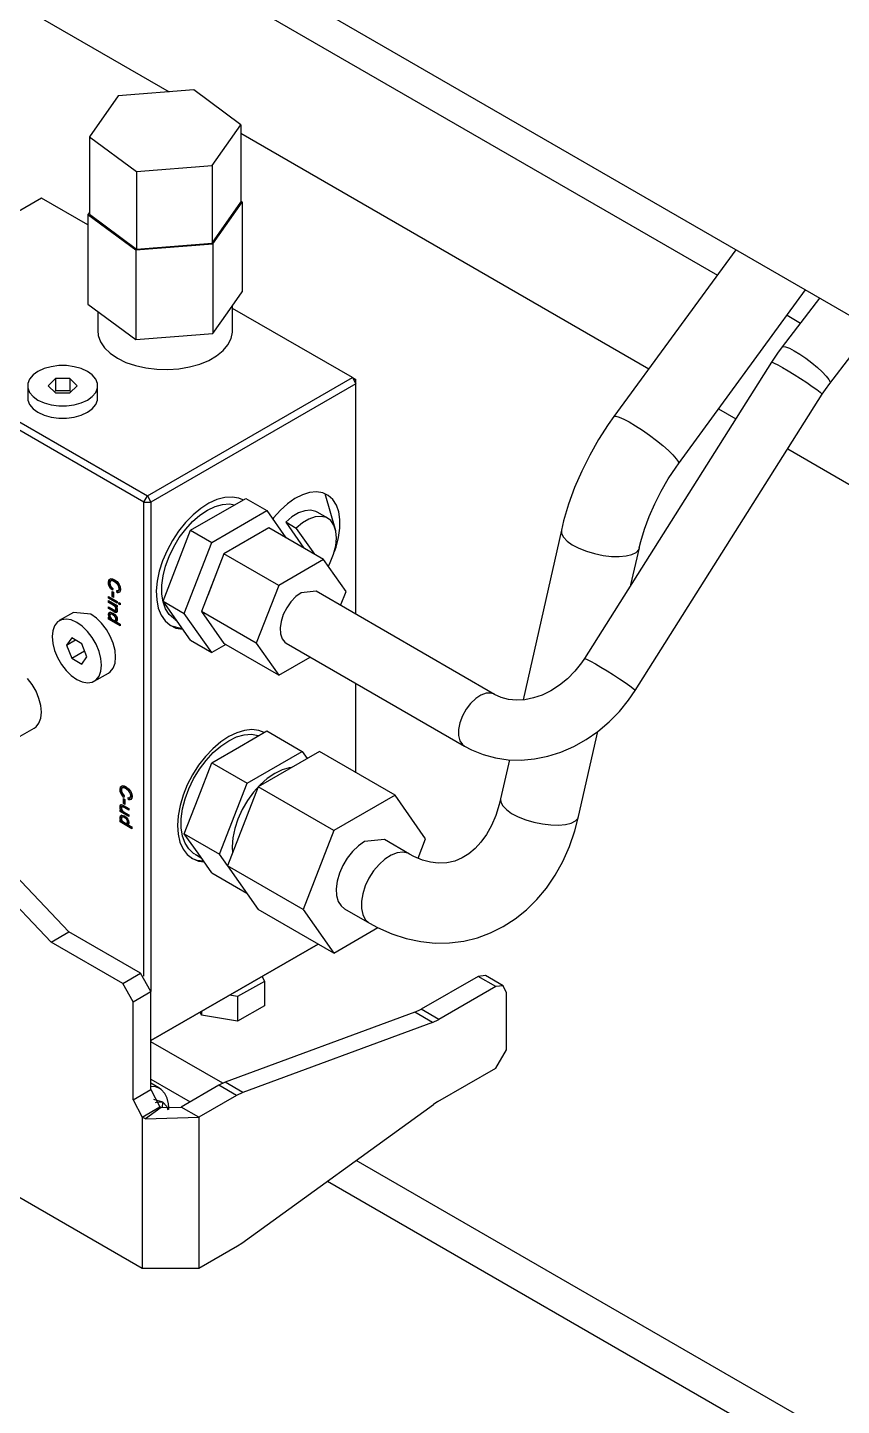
# Model space of a CAD drawing. Extents: x 0 to 258, y 0 to 184.
# Drawn here: x 160.51 to 168.65, y 88.28 to 102.06 of the extents above; entities that cross this region are included whole.
import ezdxf

# ---------------------------------------------------------------- set-up
doc = ezdxf.new("R2010")
doc.units = 0

msp = doc.modelspace()

# ---------------------------------------------------------------- linework, layer by layer
for p, q in [((124.187449, 124.902588), (186.518442, 88.91639)), ((147.969757, 110.810898), (167.409464, 99.587551)), ((149.266743, 108.729688), (161.924923, 101.421376)), ((161.415071, 101.38063), (161.12694, 100.971585)), ((162.172837, 101.44122), (161.415071, 101.38063)), ((162.642472, 101.0925), (162.172837, 101.44122)), ((162.354341, 100.683454), (162.642472, 101.0925)), ((162.642472, 101.0925), (162.642472, 100.316742)), ((161.12694, 100.971585), (161.596575, 100.622865)), ((161.12694, 100.971585), (161.12694, 100.195828)), ((162.642472, 101.007039), (166.724458, 98.650398)), ((161.596575, 100.622865), (162.354341, 100.683454)), ((162.354341, 100.683454), (162.354341, 99.907697)), ((161.596575, 100.622865), (161.596575, 99.847107)), ((160.647251, 100.358282), (158.596733, 99.174537)), ((161.112653, 100.08973), (160.647251, 100.358282)), ((162.354341, 99.907697), (162.642472, 100.316742)), ((162.363337, 99.901082), (162.656759, 100.318065)), ((162.656759, 100.318065), (162.642472, 100.328648)), ((162.656759, 100.318065), (162.656759, 99.419806)), ((161.12694, 100.215142), (161.112653, 100.194769)), ((161.112653, 100.194769), (161.591283, 99.839434)), ((161.112653, 100.194769), (161.112653, 99.29651)), ((161.12694, 100.195828), (161.596575, 99.847107)), ((161.591283, 99.839434), (161.591019, 98.94144)), ((161.591283, 99.839434), (162.363337, 99.901082)), ((161.596575, 99.847107), (162.354341, 99.907697)), ((162.363337, 99.901082), (162.363337, 99.003088)), ((167.595201, 99.841287), (166.37415, 98.171239)), ((162.509916, 99.211314), (162.656759, 99.419806)), ((167.019997, 97.698958), (168.291848, 99.43912)), ((161.112653, 99.29651), (161.351836, 99.118975)), ((162.559657, 99.031663), (162.559657, 99.281958)), ((168.432871, 99.357629), (168.05875, 98.868679)), ((158.596733, 99.174537), (161.707965, 97.378283)), ((161.209755, 99.224544), (161.209755, 99.031663)), ((162.363337, 99.003088), (162.509916, 99.211314)), ((163.758483, 98.562028), (162.559657, 99.254177)), ((168.106375, 99.185121), (168.241313, 99.107069)), ((161.67251, 97.3169), (158.561279, 99.113419)), ((161.209675, 99.031599), (161.214861, 98.983387)), ((161.351836, 99.118975), (161.591019, 98.94144)), ((161.977045, 98.972131), (162.363337, 99.003088)), ((162.545317, 98.951594), (162.559102, 99.01546)), ((162.559102, 99.01546), (162.559631, 99.031546)), ((168.535264, 98.504084), (168.95701, 99.05521)), ((161.214861, 98.983387), (161.237748, 98.920395)), ((161.237748, 98.920395), (161.278271, 98.860435)), ((161.278271, 98.860435), (161.335336, 98.805145)), ((161.591019, 98.94144), (161.977045, 98.972131)), ((162.464545, 98.83209), (162.513509, 98.88991)), ((162.513509, 98.88991), (162.545317, 98.951594)), ((168.058734, 98.868687), (168.012374, 98.805656)), ((168.058734, 98.868687), (168.06728, 98.873238)), ((168.06728, 98.873238), (168.092204, 98.870487)), ((168.092204, 98.870487), (168.13, 98.856173)), ((168.13, 98.856173), (168.178286, 98.83117)), ((161.335336, 98.805145), (161.407388, 98.756031)), ((161.407388, 98.756031), (161.492459, 98.714433)), ((161.492459, 98.714433), (161.588228, 98.681484)), ((162.230206, 98.696809), (162.320935, 98.734205)), ((162.320935, 98.734205), (162.399764, 98.779713)), ((162.399764, 98.779713), (162.464545, 98.83209)), ((167.952123, 98.715221), (166.079934, 95.750833)), ((168.012374, 98.805656), (167.951996, 98.715311)), ((167.951996, 98.715311), (167.95742, 98.715346)), ((167.95742, 98.715346), (167.978375, 98.706879)), ((168.178286, 98.83117), (168.234029, 98.797075)), ((168.234029, 98.797075), (168.293726, 98.756025)), ((168.293726, 98.756025), (168.353628, 98.710599)), ((160.563021, 98.588023), (160.529017, 98.547256)), ((160.61189, 98.623398), (160.563021, 98.588023)), ((160.673165, 98.651605), (160.61189, 98.623398)), ((160.743779, 98.671237), (160.673165, 98.651605)), ((160.820188, 98.681291), (160.743779, 98.671237)), ((160.898563, 98.681289), (160.820188, 98.681291)), ((160.974972, 98.671208), (160.898563, 98.681289)), ((161.045586, 98.651576), (160.974972, 98.671208)), ((161.106864, 98.623363), (161.045586, 98.651576)), ((161.15573, 98.587986), (161.106864, 98.623363)), ((161.189734, 98.547219), (161.15573, 98.587986)), ((161.588228, 98.681484), (161.692082, 98.658095)), ((161.692082, 98.658095), (161.801193, 98.644892)), ((161.801193, 98.644892), (161.91258, 98.64222)), ((161.91258, 98.64222), (162.023205, 98.650184)), ((162.023205, 98.650184), (162.130051, 98.668546)), ((162.130051, 98.668546), (162.230206, 98.696809)), ((167.978375, 98.706879), (168.01361, 98.688861)), ((168.01361, 98.688861), (168.060909, 98.662456)), ((168.060909, 98.662456), (168.117308, 98.629301)), ((168.117308, 98.629301), (168.179255, 98.591484)), ((168.179255, 98.591484), (168.242863, 98.551384)), ((168.353628, 98.710599), (168.409968, 98.663649)), ((168.409968, 98.663649), (168.459205, 98.618125)), ((168.459205, 98.618125), (168.498249, 98.576889)), ((168.498249, 98.576889), (168.524655, 98.542533)), ((160.509404, 98.480536), (160.509404, 98.358034)), ((160.529017, 98.547256), (160.511581, 98.503145)), ((160.511581, 98.503145), (160.511581, 98.457898)), ((160.511581, 98.457898), (160.529017, 98.413785)), ((160.787216, 98.552767), (160.714985, 98.480536)), ((160.714985, 98.480536), (160.787216, 98.408305)), ((160.931413, 98.552767), (160.787216, 98.552767)), ((160.787216, 98.552767), (160.787216, 98.430265)), ((161.003645, 98.480536), (160.931413, 98.552767)), ((160.931413, 98.552767), (160.931413, 98.430265)), ((160.931413, 98.408305), (161.003645, 98.480536)), ((161.20717, 98.503105), (161.189734, 98.547219)), ((161.189734, 98.413745), (161.20717, 98.457859)), ((161.20717, 98.457859), (161.20717, 98.503105)), ((161.20949, 98.358034), (161.20949, 98.480536)), ((161.707965, 97.378283), (163.758483, 98.562028)), ((163.793937, 98.500909), (161.743154, 97.3169)), ((163.758483, 98.562028), (163.793937, 98.500909)), ((163.758483, 98.562028), (163.793937, 98.541655)), ((163.793672, 96.193745), (163.793937, 98.500909)), ((163.793937, 98.500909), (163.793937, 98.541655)), ((168.242863, 98.551384), (168.304133, 98.511519)), ((168.304133, 98.511519), (168.359216, 98.474395)), ((168.359216, 98.474395), (168.40465, 98.442344)), ((168.40465, 98.442344), (168.437583, 98.417367)), ((168.459303, 98.394938), (168.490171, 98.441854)), ((168.490171, 98.441854), (168.535196, 98.504018)), ((168.524655, 98.542533), (168.536746, 98.517213)), ((168.536746, 98.517213), (168.535158, 98.504036)), ((160.509372, 98.358042), (160.511489, 98.33542)), ((160.511489, 98.33542), (160.528925, 98.291306)), ((160.529017, 98.413785), (160.563021, 98.373018)), ((160.563021, 98.373018), (160.61189, 98.33764)), ((160.61189, 98.337635), (160.673165, 98.309422)), ((160.673165, 98.309422), (160.743779, 98.28979)), ((160.787216, 98.430265), (160.776368, 98.419153)), ((160.931413, 98.430265), (160.787216, 98.430265)), ((160.787216, 98.408305), (160.931413, 98.408305)), ((160.942526, 98.419153), (160.931413, 98.430265)), ((160.974972, 98.289764), (161.045586, 98.309396)), ((161.045586, 98.309396), (161.106864, 98.337606)), ((161.106864, 98.337606), (161.15573, 98.372981)), ((161.15573, 98.372981), (161.189734, 98.413745)), ((161.189641, 98.291269), (161.207077, 98.335381)), ((161.207077, 98.335381), (161.209194, 98.358003)), ((166.58714, 95.430423), (168.459329, 98.394811)), ((168.437583, 98.417367), (168.455945, 98.401069)), ((168.455945, 98.401069), (168.459305, 98.39493)), ((160.528925, 98.291306), (160.562929, 98.250539)), ((160.562929, 98.250539), (160.611795, 98.215162)), ((160.611795, 98.215162), (160.673072, 98.18695)), ((160.673072, 98.18695), (160.743687, 98.167318)), ((160.743687, 98.167318), (160.820095, 98.157237)), ((160.743779, 98.28979), (160.820188, 98.27971)), ((160.820188, 98.27971), (160.898563, 98.27971)), ((160.89847, 98.157234), (160.974882, 98.167288)), ((160.898563, 98.27971), (160.974972, 98.289764)), ((160.974882, 98.167288), (161.045494, 98.18692)), ((161.045494, 98.18692), (161.106771, 98.215128)), ((161.106771, 98.215128), (161.155637, 98.250502)), ((161.155637, 98.250502), (161.189641, 98.291269)), ((166.374169, 98.17112), (166.318575, 98.092602)), ((166.374169, 98.17112), (166.376286, 98.173236)), ((166.376286, 98.173236), (166.394674, 98.175618)), ((166.394674, 98.175618), (166.427197, 98.166833)), ((166.427197, 98.166833), (166.472345, 98.147201)), ((167.42137, 98.247968), (167.593878, 98.14822)), ((160.820095, 98.157237), (160.89847, 98.157234)), ((166.318575, 98.092602), (166.221274, 97.941872)), ((166.472345, 98.147201), (166.528005, 98.117663)), ((166.528005, 98.117663), (166.591577, 98.079587)), ((166.591577, 98.079587), (166.660088, 98.034754)), ((166.660088, 98.034754), (166.730335, 97.985258)), ((166.221274, 97.941872), (166.132306, 97.785754)), ((166.730335, 97.985258), (166.799031, 97.933416)), ((166.799031, 97.933416), (166.862965, 97.88165)), ((166.132306, 97.785754), (166.05229, 97.625314)), ((166.862965, 97.88165), (166.919149, 97.832382)), ((166.919149, 97.832382), (166.964954, 97.787913)), ((166.964954, 97.787913), (166.998238, 97.750329)), ((166.998238, 97.750329), (167.017447, 97.721381)), ((168.114048, 97.848183), (186.518442, 87.222794)), ((166.05229, 97.625314), (165.981827, 97.461648)), ((166.918387, 97.548328), (166.996357, 97.666073)), ((166.996357, 97.666073), (167.020011, 97.699008)), ((167.017447, 97.721381), (167.02168, 97.702437)), ((167.02168, 97.702437), (167.020093, 97.699024)), ((166.84701, 97.42566), (166.918387, 97.548328)), ((161.67251, 97.3169), (161.707965, 97.378283)), ((161.707965, 97.378283), (161.743154, 97.3169)), ((162.139499, 97.035384), (162.690626, 97.353677)), ((162.402924, 97.340808), (162.323162, 97.304571)), ((162.480383, 97.361472), (162.402924, 97.340808)), ((162.553646, 97.366049), (162.480383, 97.361472)), ((162.620914, 97.354434), (162.553646, 97.366049)), ((162.662458, 97.337368), (162.620914, 97.354434)), ((162.690626, 97.353677), (162.902557, 97.231175)), ((163.183097, 97.3521), (163.109125, 97.300316)), ((163.257341, 97.389584), (163.183097, 97.3521)), ((163.32975, 97.411703), (163.257341, 97.389584)), ((163.398274, 97.417841), (163.32975, 97.411703)), ((163.460972, 97.407814), (163.398274, 97.417841)), ((163.516067, 97.381911), (163.460972, 97.407814)), ((163.592483, 97.029447), (163.487079, 97.398019)), ((163.562001, 97.340863), (163.516067, 97.381911)), ((163.597468, 97.285835), (163.562001, 97.340863)), ((165.981827, 97.461648), (165.92147, 97.295786)), ((166.783212, 97.299798), (166.84701, 97.42566)), ((161.672246, 92.57425), (161.67251, 97.3169)), ((161.67251, 97.3169), (161.743154, 97.3169)), ((161.743154, 97.3169), (161.743154, 92.418675)), ((162.243049, 97.253646), (162.16455, 97.189279)), ((162.23327, 97.184426), (162.308923, 97.235337)), ((162.323162, 97.304571), (162.243049, 97.253646)), ((162.308923, 97.235337), (162.384572, 97.27177)), ((162.35143, 96.912882), (162.902557, 97.231175)), ((162.384572, 97.27177), (162.458158, 97.292725)), ((162.458158, 97.292725), (162.527674, 97.297646)), ((162.527674, 97.297646), (162.579903, 97.289709)), ((162.902557, 97.231175), (163.093057, 96.960242)), ((163.037521, 97.235702), (162.970309, 97.160087)), ((163.109125, 97.300316), (163.037521, 97.235702)), ((163.217538, 97.207537), (163.15326, 97.168599)), ((163.280683, 97.230001), (163.217538, 97.207537)), ((163.339801, 97.234948), (163.280683, 97.230001)), ((163.392189, 97.222142), (163.339801, 97.234948)), ((163.405259, 97.215475), (163.392189, 97.222142)), ((163.511362, 97.154182), (163.405265, 97.215565)), ((163.621466, 97.218385), (163.597468, 97.285835)), ((163.633319, 97.140426), (163.621466, 97.218385)), ((165.92147, 97.295786), (165.871763, 97.128753)), ((166.727797, 97.172544), (166.783212, 97.299798)), ((162.089586, 97.113044), (162.01999, 97.026811)), ((162.16455, 97.189279), (162.089586, 97.113044)), ((162.090165, 97.045086), (162.159684, 97.120426)), ((162.159684, 97.120426), (162.23327, 97.184426)), ((162.922401, 97.058667), (162.473403, 96.79964)), ((163.470352, 96.74249), (162.922401, 97.058667)), ((162.970309, 97.160087), (162.960889, 97.148128)), ((163.196773, 97.05364), (163.090675, 97.115023)), ((163.090675, 97.115023), (163.272179, 96.85679)), ((163.15326, 97.168599), (163.090786, 97.114957)), ((163.259373, 97.107358), (163.1969, 97.053717)), ((163.323651, 97.146297), (163.259373, 97.107358)), ((163.386797, 97.16876), (163.323651, 97.146297)), ((163.445915, 97.173708), (163.386797, 97.16876)), ((163.498302, 97.160902), (163.445915, 97.173708)), ((163.541559, 97.130943), (163.498302, 97.160902)), ((163.573706, 97.085202), (163.541559, 97.130943)), ((163.593259, 97.025772), (163.573706, 97.085202)), ((163.63279, 97.054167), (163.633319, 97.140426)), ((165.871763, 97.128753), (165.848585, 97.034172)), ((166.681387, 97.045745), (166.727797, 97.172544)), ((161.863804, 96.325243), (162.139499, 97.035384)), ((161.957466, 96.932691), (161.903547, 96.832986)), ((162.01999, 97.026811), (161.957466, 96.932691)), ((161.970762, 96.868847), (162.026615, 96.960457)), ((162.026615, 96.960457), (162.090165, 97.045086)), ((162.139499, 97.035384), (162.35143, 96.912882)), ((163.196773, 97.05364), (163.378277, 96.795407)), ((163.591671, 96.877229), (163.599344, 96.955374)), ((163.599344, 96.955374), (163.593259, 97.025772)), ((163.594505, 96.86668), (163.619693, 96.962047)), ((163.619693, 96.962047), (163.63279, 97.054167)), ((165.848689, 97.034061), (165.465308, 95.338348)), ((165.848564, 97.034109), (165.850152, 97.000647)), ((165.850152, 97.000647), (165.869599, 96.963658)), ((165.869599, 96.963658), (165.906315, 96.925846)), ((165.906315, 96.925846), (165.958578, 96.888979)), ((166.628907, 96.857854), (166.644358, 96.921124)), ((166.644358, 96.921124), (166.681387, 97.045745)), ((161.903547, 96.832986), (161.859549, 96.730137)), ((161.924134, 96.772759), (161.970762, 96.868847)), ((162.076, 96.202741), (162.35143, 96.912882)), ((162.473403, 96.79964), (162.248772, 96.220733)), ((163.021355, 96.483199), (162.473403, 96.79964)), ((163.537069, 96.712204), (163.570584, 96.794918)), ((163.570584, 96.794918), (163.591671, 96.877229)), ((163.578974, 96.822331), (163.594505, 96.86668)), ((165.958578, 96.888979), (166.023946, 96.854777)), ((166.023946, 96.854777), (166.099362, 96.824842)), ((166.099362, 96.824842), (166.181296, 96.80058)), ((166.181296, 96.80058), (166.265923, 96.783117)), ((166.265923, 96.783117), (166.34928, 96.773275)), ((166.496845, 96.777799), (166.554151, 96.79206)), ((166.545336, 96.487697), (166.628944, 96.857849)), ((166.554151, 96.79206), (166.596715, 96.813518)), ((166.596715, 96.813518), (166.622538, 96.841159)), ((166.622538, 96.841159), (166.628968, 96.857748)), ((161.859549, 96.730137), (161.826556, 96.626664)), ((161.863344, 96.577674), (161.888003, 96.67481)), ((161.888003, 96.67481), (161.924134, 96.772759)), ((162.436806, 96.705504), (162.311089, 96.38152)), ((163.470352, 96.74249), (163.021355, 96.483199)), ((163.694983, 96.422874), (163.470352, 96.74249)), ((163.517781, 96.674905), (163.537069, 96.712204)), ((166.34928, 96.773275), (166.427474, 96.771423)), ((166.427474, 96.771423), (166.496845, 96.777799)), ((161.317437, 96.511486), (161.322279, 96.537944)), ((161.328023, 96.517595), (161.31744, 96.511509)), ((161.319324, 96.493497), (161.317472, 96.511488)), ((161.322279, 96.537944), (161.339477, 96.54993)), ((161.328045, 96.517608), (161.33286, 96.544066)), ((161.329936, 96.499603), (161.328084, 96.517595)), ((161.333955, 96.520516), (161.330966, 96.505514)), ((161.33286, 96.544066), (161.34265, 96.550893)), ((161.342713, 96.529194), (161.333955, 96.520516)), ((161.35263, 96.535057), (161.3394, 96.527384)), ((161.339477, 96.54993), (161.358316, 96.547813)), ((161.359779, 96.5284), (161.342713, 96.529194)), ((161.35332, 96.535317), (161.351733, 96.533729)), ((161.370386, 96.534523), (161.35332, 96.535317)), ((161.358316, 96.547813), (161.37853, 96.538976)), ((161.37859, 96.519907), (161.359779, 96.5284)), ((161.389198, 96.52603), (161.370386, 96.534523)), ((161.406848, 96.496542), (161.378508, 96.519878)), ((161.378519, 96.539068), (161.403416, 96.520124)), ((161.389142, 96.526062), (161.378559, 96.519976)), ((161.415071, 96.50463), (161.389142, 96.526062)), ((161.403416, 96.520124), (161.424504, 96.492266)), ((161.805363, 96.525098), (161.796499, 96.427925)), ((161.826556, 96.626664), (161.805363, 96.525098)), ((161.850855, 96.484001), (161.863344, 96.577674)), ((161.319028, 96.37181), (161.404752, 96.322333)), ((161.319028, 96.354347), (161.319028, 96.37181)), ((161.325515, 96.474473), (161.319324, 96.493497)), ((161.339141, 96.451798), (161.325515, 96.474473)), ((161.336128, 96.48058), (161.329936, 96.499603)), ((161.330984, 96.505458), (161.333365, 96.488763)), ((161.333365, 96.488763), (161.341171, 96.471671)), ((161.349754, 96.457905), (161.336128, 96.48058)), ((161.356524, 96.433569), (161.339141, 96.451798)), ((161.341171, 96.471671), (161.360247, 96.450478)), ((161.359702, 96.44748), (161.349754, 96.457905)), ((161.353688, 96.421287), (161.367182, 96.413614)), ((161.353688, 96.371016), (161.353688, 96.421287)), ((161.364271, 96.377101), (161.353688, 96.371016)), ((161.367182, 96.363078), (161.353688, 96.371016)), ((161.360303, 96.450391), (161.356598, 96.433458)), ((161.364271, 96.377101), (161.364271, 96.415201)), ((161.367182, 96.375514), (161.364271, 96.377101)), ((161.367182, 96.413614), (161.367182, 96.363078)), ((161.400178, 96.430962), (161.410814, 96.430169)), ((161.403694, 96.40991), (161.400255, 96.431076)), ((161.416082, 96.408581), (161.403647, 96.409904)), ((161.414277, 96.415995), (161.403694, 96.40991)), ((161.416452, 96.482096), (161.406848, 96.496542)), ((161.410814, 96.430169), (161.41936, 96.434137)), ((161.414277, 96.415995), (161.411896, 96.430547)), ((161.426805, 96.414691), (161.41437, 96.416014)), ((161.415336, 96.431076), (161.428565, 96.438749)), ((161.426559, 96.412286), (161.416082, 96.408581)), ((161.422458, 96.466221), (161.416452, 96.482096)), ((161.41936, 96.434137), (161.423197, 96.441414)), ((161.42431, 96.451087), (161.422458, 96.466221)), ((161.423197, 96.441414), (161.424255, 96.451177)), ((161.434915, 96.45727), (161.424332, 96.451185)), ((161.424504, 96.492266), (161.434558, 96.466787)), ((161.435211, 96.424298), (161.426559, 96.412286)), ((161.428922, 96.415484), (161.426805, 96.414691)), ((161.426877, 96.438725), (161.429973, 96.440048)), ((161.429973, 96.440048), (161.433809, 96.447324)), ((161.434915, 96.45727), (161.433592, 96.469705)), ((161.433809, 96.447324), (161.434867, 96.457087)), ((161.434558, 96.466787), (161.437839, 96.44234)), ((161.437857, 96.442342), (161.435211, 96.424298)), ((161.796499, 96.427925), (161.800177, 96.33753)), ((161.85085, 96.396344), (161.850855, 96.484001)), ((161.863338, 96.317099), (161.85085, 96.396344)), ((163.021355, 96.483199), (162.796724, 95.904292)), ((163.193064, 96.370471), (163.143624, 96.319327)), ((163.245819, 96.408621), (163.193064, 96.370471)), ((163.395808, 96.423475), (163.245819, 96.408632)), ((165.181146, 95.392588), (163.39574, 96.423403)), ((163.640214, 96.282381), (163.694983, 96.422874)), ((161.329611, 96.360697), (161.319028, 96.354347)), ((161.404752, 96.30487), (161.319028, 96.354347)), ((161.319028, 96.330006), (161.404752, 96.280529)), ((161.319028, 96.312808), (161.319028, 96.330006)), ((161.329611, 96.318893), (161.319028, 96.312808)), ((161.365065, 96.286085), (161.319028, 96.312808)), ((161.319028, 96.267564), (161.370092, 96.237931)), ((161.319028, 96.250101), (161.319028, 96.267564)), ((161.329611, 96.256187), (161.319028, 96.250101)), ((161.371415, 96.219939), (161.319028, 96.250101)), ((161.329611, 96.360697), (161.329611, 96.365724)), ((161.404752, 96.317041), (161.329611, 96.360697)), ((161.329611, 96.318893), (161.329611, 96.32392)), ((161.375648, 96.29217), (161.329611, 96.318893)), ((161.329611, 96.256187), (161.329611, 96.261479)), ((161.381998, 96.226024), (161.329611, 96.256187)), ((161.382371, 96.27257), (161.364988, 96.286169)), ((161.375648, 96.29217), (161.365065, 96.286085)), ((161.370158, 96.23797), (161.37926, 96.23342)), ((161.39291, 96.278711), (161.375553, 96.29231)), ((161.37926, 96.23342), (161.387488, 96.23289)), ((161.388113, 96.263733), (161.382371, 96.27257)), ((161.386761, 96.232374), (161.39999, 96.240047)), ((161.387488, 96.23289), (161.391457, 96.237415)), ((161.391632, 96.254049), (161.388113, 96.263733)), ((161.391457, 96.237415), (161.39278, 96.244823)), ((161.39269, 96.244815), (161.391632, 96.254049)), ((161.403165, 96.250895), (161.392582, 96.24481)), ((161.392762, 96.270115), (161.399217, 96.259849)), ((161.40343, 96.276295), (161.392846, 96.27021)), ((161.404752, 96.263331), (161.392846, 96.27021)), ((161.396931, 96.27252), (161.39291, 96.278711)), ((161.398492, 96.239441), (161.402064, 96.243516)), ((161.399217, 96.259849), (161.403742, 96.248842)), ((161.402064, 96.243516), (161.403387, 96.250924)), ((161.404752, 96.275501), (161.40343, 96.276295)), ((161.403742, 96.248842), (161.406123, 96.232173)), ((161.406237, 96.23216), (161.404649, 96.221074)), ((161.404752, 96.322333), (161.404752, 96.30487)), ((161.404752, 96.280529), (161.404752, 96.263331)), ((161.421421, 96.312808), (161.436238, 96.304076)), ((161.421421, 96.295345), (161.421421, 96.312808)), ((161.432005, 96.301431), (161.421421, 96.295345)), ((161.436238, 96.286614), (161.421421, 96.295345)), ((161.432005, 96.301431), (161.432005, 96.306722)), ((161.436238, 96.298785), (161.432005, 96.301431)), ((161.436238, 96.304076), (161.436238, 96.286614)), ((161.800177, 96.33753), (161.816317, 96.256118)), ((161.816317, 96.256118), (161.844516, 96.185689)), ((161.887971, 96.248421), (161.863338, 96.317099)), ((161.863804, 96.325243), (162.076, 96.202741)), ((162.139499, 95.933131), (161.863804, 96.325243)), ((161.924097, 96.192187), (161.887971, 96.248421)), ((163.100602, 96.258401), (163.066707, 96.191523)), ((163.143624, 96.319327), (163.100602, 96.258401)), ((160.807218, 96.116778), (160.77773, 96.079615)), ((160.846406, 96.1394), (160.807218, 96.116778)), ((160.967132, 96.211737), (160.825845, 96.129981)), ((160.893335, 96.146358), (160.846406, 96.1394)), ((160.945643, 96.137283), (160.893335, 96.146358)), ((161.000716, 96.112651), (160.945643, 96.137283)), ((161.142146, 96.194304), (160.967148, 96.211634)), ((161.055786, 96.073691), (161.000716, 96.112651)), ((161.197229, 96.155352), (161.142156, 96.194312)), ((161.249537, 96.104015), (161.197229, 96.155352)), ((161.296461, 96.042875), (161.249537, 96.104015)), ((161.320324, 96.17506), (161.317414, 96.19083)), ((161.317422, 96.190822), (161.322184, 96.207596)), ((161.328023, 96.19692), (161.31744, 96.190835)), ((161.319028, 96.163318), (161.331992, 96.155645)), ((161.319028, 96.145856), (161.319028, 96.163318)), ((161.329611, 96.151941), (161.319028, 96.145856)), ((161.436238, 96.078123), (161.319028, 96.145856)), ((161.325298, 96.164927), (161.320324, 96.17506)), ((161.322184, 96.207596), (161.334884, 96.214343)), ((161.331886, 96.155772), (161.325298, 96.164927)), ((161.330934, 96.18131), (161.328023, 96.19692)), ((161.328029, 96.196944), (161.332791, 96.213719)), ((161.329611, 96.151941), (161.329611, 96.157233)), ((161.436238, 96.090293), (161.329611, 96.151941)), ((161.330971, 96.181236), (161.332558, 96.171711)), ((161.333207, 96.190245), (161.33109, 96.181196)), ((161.338342, 96.159614), (161.331992, 96.155645)), ((161.332558, 96.171711), (161.336845, 96.161921)), ((161.332791, 96.213719), (161.338718, 96.216867)), ((161.339239, 96.194875), (161.333207, 96.190245)), ((161.334884, 96.214343), (161.361763, 96.2063)), ((161.348925, 96.200889), (161.335696, 96.193216)), ((161.336845, 96.161921), (161.343062, 96.153164)), ((161.349981, 96.194346), (161.339239, 96.194875)), ((161.343062, 96.153164), (161.360763, 96.139141)), ((161.349846, 96.200998), (161.347994, 96.199675)), ((161.360588, 96.200468), (161.349846, 96.200998)), ((161.361782, 96.188922), (161.349981, 96.194346)), ((161.372389, 96.195044), (161.360588, 96.200468)), ((161.360652, 96.139167), (161.381898, 96.131891)), ((161.382181, 96.172266), (161.361649, 96.188909)), ((161.36176, 96.206316), (161.379461, 96.193378)), ((161.372473, 96.195068), (161.36189, 96.188983)), ((161.381998, 96.226024), (161.371415, 96.219939)), ((161.377633, 96.216388), (161.371415, 96.219854)), ((161.39073, 96.180252), (161.372473, 96.195068)), ((161.385491, 96.212631), (161.377633, 96.216388)), ((161.379461, 96.193378), (161.395257, 96.17483)), ((161.381898, 96.131891), (161.389756, 96.135992)), ((161.38824, 96.222511), (161.382022, 96.225977)), ((161.389774, 96.15954), (161.382181, 96.172266)), ((161.393246, 96.211073), (161.385414, 96.21266)), ((161.396021, 96.218881), (161.385438, 96.212531)), ((161.385438, 96.132627), (161.398667, 96.1403)), ((161.396098, 96.218754), (161.38824, 96.222511)), ((161.389756, 96.135992), (161.391873, 96.140464)), ((161.391891, 96.15274), (161.389774, 96.15954)), ((161.391873, 96.140464), (161.392666, 96.146311)), ((161.392685, 96.146311), (161.391891, 96.15274)), ((161.403165, 96.15247), (161.392582, 96.146385)), ((161.403694, 96.126541), (161.392846, 96.120456)), ((161.392846, 96.120456), (161.436238, 96.095585)), ((161.401786, 96.125181), (161.393002, 96.120498)), ((161.399754, 96.21319), (161.393246, 96.211073)), ((161.395257, 96.17483), (161.403459, 96.15705)), ((161.402636, 96.217558), (161.396021, 96.218881)), ((161.396926, 96.140329), (161.400366, 96.142181)), ((161.404649, 96.221074), (161.399754, 96.21319)), ((161.400366, 96.142181), (161.402482, 96.146652)), ((161.405173, 96.13132), (161.401786, 96.125181)), ((161.402482, 96.146652), (161.403276, 96.152499)), ((161.402498, 96.158863), (161.402485, 96.15891)), ((161.403292, 96.152433), (161.402498, 96.158863)), ((161.403459, 96.15705), (161.406237, 96.139614)), ((161.406231, 96.139628), (161.405173, 96.13132)), ((161.436238, 96.095585), (161.436238, 96.078123)), ((161.844516, 96.185689), (161.884082, 96.127962)), ((161.884082, 96.127962), (161.934051, 96.084353)), ((161.970719, 96.14993), (161.924097, 96.192187)), ((161.983896, 96.141675), (161.970719, 96.14993)), ((161.983925, 96.141622), (161.999006, 96.133156)), ((162.35143, 95.810629), (162.076, 96.202741)), ((162.796724, 95.904292), (162.248772, 96.220733)), ((162.248772, 96.220733), (162.473139, 95.901381)), ((163.044058, 96.122895), (163.034084, 96.056829)), ((163.066707, 96.191523), (163.044058, 96.122895)), ((160.759421, 96.029781), (160.753204, 95.969771)), ((160.753204, 95.969771), (160.759395, 95.902596)), ((160.77773, 96.079615), (160.759421, 96.029781)), ((160.94967, 95.958531), (160.898605, 95.885771)), ((161.051799, 95.899529), (160.94967, 95.958531)), ((161.108094, 96.022354), (161.055786, 96.073691)), ((161.155018, 95.961214), (161.108094, 96.022354)), ((161.194205, 95.893338), (161.155018, 95.961214)), ((161.335646, 95.974999), (161.296461, 96.042875)), ((161.365129, 95.903791), (161.335646, 95.974999)), ((161.934051, 96.084353), (161.993193, 96.055929)), ((161.937665, 96.082012), (162.05509, 96.05304)), ((161.993193, 96.055929), (162.060064, 96.043388)), ((162.060064, 96.043388), (162.061916, 96.043274)), ((163.034084, 96.056829), (163.037417, 95.997475)), ((163.037417, 95.997475), (163.053848, 95.948564)), ((160.759395, 95.902596), (160.777704, 95.831624)), ((160.777704, 95.831624), (160.807186, 95.760414)), ((160.898605, 95.885771), (160.986976, 95.936835)), ((160.898605, 95.885771), (160.94967, 95.754273)), ((160.94967, 95.754273), (161.079051, 95.828885)), ((161.102863, 95.768031), (161.051799, 95.899529)), ((161.223685, 95.822128), (161.194205, 95.893338)), ((161.241994, 95.751156), (161.223685, 95.822128)), ((161.383438, 95.83282), (161.365129, 95.903791)), ((161.389629, 95.765645), (161.383438, 95.83282)), ((162.139499, 95.933131), (162.35143, 95.810629)), ((162.490866, 95.891062), (162.35143, 95.810629)), ((163.021355, 95.58494), (162.473139, 95.901381)), ((162.796724, 95.904292), (163.021355, 95.58494)), ((163.053848, 95.948564), (163.082338, 95.913168)), ((163.082338, 95.913168), (163.095806, 95.903855)), ((163.095702, 95.903762), (164.881373, 94.872947)), ((160.807186, 95.760414), (160.846371, 95.69254)), ((160.846371, 95.69254), (160.893295, 95.631401)), ((160.94967, 95.754273), (161.051799, 95.695271)), ((161.051799, 95.695271), (161.102863, 95.768031)), ((161.248212, 95.683981), (161.241994, 95.751156)), ((161.241994, 95.623971), (161.248212, 95.683981)), ((161.365102, 95.655798), (161.383411, 95.705635)), ((161.383411, 95.705635), (161.389629, 95.765645)), ((163.021355, 95.58494), (163.334621, 95.765915)), ((166.051023, 95.707701), (165.98465, 95.623913)), ((166.079834, 95.75077), (166.051023, 95.707701)), ((166.079834, 95.75077), (166.085257, 95.750802)), ((166.085257, 95.750802), (166.106212, 95.742335)), ((166.106212, 95.742335), (166.141444, 95.724317)), ((166.141444, 95.724317), (166.188746, 95.697911)), ((166.188746, 95.697911), (166.245142, 95.664757)), ((160.553957, 95.491709), (160.507033, 95.552846)), ((160.893295, 95.631401), (160.945603, 95.580064)), ((160.945603, 95.580064), (161.000673, 95.541104)), ((161.0007, 95.541101), (161.055773, 95.516468)), ((161.175624, 95.523821), (161.317175, 95.605313)), ((161.194197, 95.536974), (161.223685, 95.574137)), ((161.223685, 95.574137), (161.241994, 95.623971)), ((161.31712, 95.605405), (161.335614, 95.618634)), ((161.335614, 95.618634), (161.365102, 95.655798)), ((165.910178, 95.548414), (165.829408, 95.482843)), ((165.98465, 95.623913), (165.910178, 95.548414)), ((166.245142, 95.664757), (166.307092, 95.626942)), ((166.307092, 95.626942), (166.370698, 95.586842)), ((166.370698, 95.586842), (166.43197, 95.546977)), ((166.43197, 95.546977), (166.487051, 95.509851)), ((160.593141, 95.423833), (160.553957, 95.491709)), ((160.622624, 95.352623), (160.593141, 95.423833)), ((161.055773, 95.516468), (161.108083, 95.507393)), ((161.108083, 95.507393), (161.15501, 95.514352)), ((161.15501, 95.514352), (161.194197, 95.536974)), ((163.793672, 94.608629), (163.793672, 95.500802)), ((165.096815, 95.403706), (165.044581, 95.385053)), ((165.144927, 95.405293), (165.096815, 95.403706)), ((165.180196, 95.393255), (165.144927, 95.405293)), ((165.744255, 95.428439), (165.656749, 95.386103)), ((165.829408, 95.482843), (165.744255, 95.428439)), ((166.487051, 95.509851), (166.532487, 95.4778)), ((166.521997, 95.335113), (166.58714, 95.430397)), ((166.532487, 95.4778), (166.565417, 95.452823)), ((166.565417, 95.452823), (166.583779, 95.436525)), ((166.583779, 95.436525), (166.587166, 95.430386)), ((160.640933, 95.281651), (160.622624, 95.352623)), ((160.647124, 95.214476), (160.640933, 95.281651)), ((164.940939, 95.302392), (164.896042, 95.243572)), ((164.991514, 95.350562), (164.940939, 95.302392)), ((165.044581, 95.385053), (164.991514, 95.350562)), ((165.247106, 95.362108), (165.181251, 95.392678)), ((165.320777, 95.342423), (165.247106, 95.362108)), ((165.399522, 95.33475), (165.320777, 95.342423)), ((165.482633, 95.339275), (165.399522, 95.33475)), ((165.568913, 95.35634), (165.482633, 95.339275)), ((165.656749, 95.386103), (165.568913, 95.35634)), ((166.429149, 95.220858), (166.521997, 95.335113)), ((160.622597, 95.104632), (160.640907, 95.154466)), ((160.640907, 95.154466), (160.647124, 95.214476)), ((164.85964, 95.1778), (164.834029, 95.109204)), ((164.896042, 95.243572), (164.85964, 95.1778)), ((166.326496, 95.116136), (166.429149, 95.220858)), ((160.433204, 94.972695), (160.574491, 95.054186)), ((160.574615, 95.054239), (160.59311, 95.067468)), ((160.59311, 95.067468), (160.622597, 95.104632)), ((162.601139, 95.008482), (162.520943, 94.969475)), ((162.67936, 95.031951), (162.601139, 95.008482)), ((162.627126, 94.867391), (162.902557, 95.026405)), ((162.675926, 94.988268), (162.748114, 94.993375)), ((162.753679, 95.039306), (162.67936, 95.031951)), ((162.748114, 94.993375), (162.814107, 94.98168)), ((162.822266, 95.030363), (162.753679, 95.039306)), ((162.874469, 95.010281), (162.822266, 95.030363)), ((162.902557, 95.026405), (163.25604, 94.822412)), ((164.820799, 95.042098), (164.820797, 94.980696)), ((164.834029, 95.109204), (164.820799, 95.042098)), ((166.021726, 94.171008), (166.213813, 95.021113)), ((166.096769, 94.940035), (166.21526, 95.022159)), ((166.21526, 95.022159), (166.326496, 95.116136)), ((162.35143, 94.708376), (162.627126, 94.867391)), ((162.440746, 94.915891), (162.362524, 94.84905)), ((162.365969, 94.809328), (162.442389, 94.875789)), ((162.520943, 94.969475), (162.440746, 94.915891)), ((162.442389, 94.875789), (162.520949, 94.928658)), ((162.520949, 94.928658), (162.599509, 94.966493)), ((162.599509, 94.966493), (162.675926, 94.988268)), ((162.814107, 94.98168), (162.820933, 94.979299)), ((164.820797, 94.980696), (164.834026, 94.928856)), ((164.834026, 94.928856), (164.859638, 94.889838)), ((164.859638, 94.889838), (164.88136, 94.873037)), ((164.881251, 94.87304), (164.951017, 94.836334)), ((165.843841, 94.815088), (165.97246, 94.87074)), ((165.97246, 94.87074), (166.096769, 94.940035)), ((162.2882, 94.770596), (162.21961, 94.682463)), ((162.227783, 94.643204), (162.293778, 94.731088)), ((162.362524, 94.84905), (162.2882, 94.770596)), ((162.293778, 94.731088), (162.365969, 94.809328)), ((162.704913, 94.504118), (163.25604, 94.822412)), ((163.428283, 94.819766), (162.815774, 94.466018)), ((163.25604, 94.822412), (163.307104, 94.749651)), ((164.184726, 94.382939), (163.428283, 94.819766)), ((164.951017, 94.836334), (165.067835, 94.789238)), ((165.067835, 94.789238), (165.19039, 94.756517)), ((165.19039, 94.756517), (165.317483, 94.738446)), ((165.329841, 94.738274), (165.241471, 94.347221)), ((165.317483, 94.738446), (165.4478, 94.735245)), ((165.4478, 94.735245), (165.579957, 94.747019)), ((165.579957, 94.747019), (165.712484, 94.773705)), ((165.712484, 94.773705), (165.843841, 94.815088)), ((162.158436, 94.586822), (162.106188, 94.486026)), ((162.21961, 94.682463), (162.158436, 94.586822)), ((162.169784, 94.548071), (162.227783, 94.643204)), ((162.213583, 94.353306), (162.35143, 94.708376)), ((162.35143, 94.708376), (162.704913, 94.504118)), ((162.980569, 94.602059), (162.906896, 94.552085)), ((163.05424, 94.637145), (162.980569, 94.602059)), ((163.125672, 94.656275), (163.05424, 94.637145)), ((163.150093, 94.659106), (163.125672, 94.656275)), ((161.443646, 94.44591), (161.433063, 94.439825)), ((161.433113, 94.439708), (161.437955, 94.466166)), ((161.435, 94.421717), (161.433148, 94.439708)), ((161.437955, 94.466166), (161.455153, 94.478152)), ((161.44372, 94.445831), (161.448562, 94.472289)), ((161.445612, 94.427826), (161.44376, 94.445817)), ((161.449631, 94.448738), (161.446641, 94.433737)), ((161.448562, 94.472289), (161.458352, 94.479115)), ((161.458389, 94.457417), (161.449631, 94.448738)), ((161.468252, 94.463372), (161.455023, 94.4557)), ((161.455153, 94.478152), (161.473991, 94.476035)), ((161.475454, 94.456623), (161.458389, 94.457417)), ((161.468996, 94.463539), (161.467408, 94.461952)), ((161.486061, 94.462745), (161.468996, 94.463539)), ((161.473991, 94.476035), (161.494205, 94.467198)), ((161.494266, 94.44813), (161.475454, 94.456623)), ((161.504873, 94.454252), (161.486061, 94.462745)), ((161.522497, 94.424765), (161.494158, 94.448101)), ((161.504765, 94.454377), (161.494182, 94.448027)), ((161.494197, 94.467288), (161.519095, 94.448344)), ((161.530959, 94.432945), (161.504765, 94.454377)), ((161.519095, 94.448344), (161.540182, 94.420486)), ((162.106188, 94.486026), (162.064152, 94.382558)), ((162.083839, 94.346572), (162.121362, 94.448286)), ((162.121362, 94.448286), (162.169784, 94.548071)), ((162.429482, 93.793978), (162.704913, 94.504118)), ((162.815774, 94.466018), (162.509651, 93.677032)), ((162.835459, 94.488746), (162.768432, 94.413962)), ((163.572481, 94.029192), (162.815774, 94.466018)), ((162.906896, 94.552085), (162.835459, 94.488746)), ((161.441191, 94.402693), (161.435, 94.421717)), ((161.454817, 94.380018), (161.441191, 94.402693)), ((161.451803, 94.408802), (161.445612, 94.427826)), ((161.44666, 94.433678), (161.449041, 94.416983)), ((161.449041, 94.416983), (161.456846, 94.399891)), ((161.465429, 94.386127), (161.451803, 94.408802)), ((161.4722, 94.361788), (161.454817, 94.380018)), ((161.456846, 94.399891), (161.475923, 94.378698)), ((161.475378, 94.375703), (161.465429, 94.386127)), ((161.469311, 94.349602), (161.482804, 94.341664)), ((161.469311, 94.299066), (161.469311, 94.349602)), ((161.479894, 94.305416), (161.469311, 94.299066)), ((161.47619, 94.378706), (161.472221, 94.361773)), ((161.479894, 94.305416), (161.479894, 94.343516)), ((161.482804, 94.303564), (161.479894, 94.305416)), ((161.482804, 94.341664), (161.482804, 94.291394)), ((161.515854, 94.359182), (161.52649, 94.358389)), ((161.519317, 94.33796), (161.515877, 94.359127)), ((161.5299, 94.344046), (161.519317, 94.33796)), ((161.531784, 94.336804), (161.519349, 94.338127)), ((161.532128, 94.410318), (161.522497, 94.424765)), ((161.52649, 94.358389), (161.535036, 94.362357)), ((161.5299, 94.344046), (161.527519, 94.358862)), ((161.542484, 94.342913), (161.530048, 94.344236)), ((161.530959, 94.359391), (161.544188, 94.367064)), ((161.542262, 94.340508), (161.531784, 94.336804)), ((161.538134, 94.394443), (161.532128, 94.410318)), ((161.535036, 94.362357), (161.538872, 94.369633)), ((161.539986, 94.379309), (161.538134, 94.394443)), ((161.538872, 94.369633), (161.539931, 94.379396)), ((161.550538, 94.385321), (161.539954, 94.379235)), ((161.540182, 94.420486), (161.550236, 94.395007)), ((161.550887, 94.35252), (161.542262, 94.340508)), ((161.5446, 94.343707), (161.542484, 94.342913)), ((161.542553, 94.366945), (161.545648, 94.368268)), ((161.545648, 94.368268), (161.549485, 94.375544)), ((161.550538, 94.385321), (161.549215, 94.397756)), ((161.549485, 94.375544), (161.550543, 94.385307)), ((161.550236, 94.395007), (161.553517, 94.370559)), ((161.553533, 94.370565), (161.550887, 94.35252)), ((162.064152, 94.382558), (162.033365, 94.278966)), ((162.058227, 94.2457), (162.083839, 94.346572)), ((162.075735, 93.997971), (162.213583, 94.353306)), ((162.70785, 94.330009), (162.655555, 94.239435)), ((162.768432, 94.413962), (162.70785, 94.330009)), ((164.184726, 94.382939), (163.572481, 94.029192)), ((164.490849, 93.947171), (164.184726, 94.382939)), ((165.241457, 94.347268), (165.226958, 94.288991)), ((165.241457, 94.347268), (165.243045, 94.31374)), ((165.243045, 94.31374), (165.262492, 94.276754)), ((161.443646, 94.274725), (161.433063, 94.268375)), ((161.443646, 94.166775), (161.433063, 94.16069)), ((161.436272, 94.251034), (161.433097, 94.26847)), ((161.4331, 94.160758), (161.437862, 94.177533)), ((161.433105, 94.268473), (161.434693, 94.279506)), ((161.43465, 94.237419), (161.448673, 94.229481)), ((161.43465, 94.220221), (161.43465, 94.237419)), ((161.445234, 94.226306), (161.43465, 94.220221)), ((161.520375, 94.170479), (161.43465, 94.220221)), ((161.434693, 94.279506), (161.439667, 94.287311)), ((161.448628, 94.229391), (161.436272, 94.251034)), ((161.437862, 94.177533), (161.450562, 94.18428)), ((161.439667, 94.287311), (161.446149, 94.289428)), ((161.446557, 94.151165), (161.443646, 94.166775)), ((161.443707, 94.166883), (161.44847, 94.183658)), ((161.443712, 94.274595), (161.4453, 94.285628)), ((161.446887, 94.257162), (161.443712, 94.274598)), ((161.445234, 94.226306), (161.445234, 94.231333)), ((161.520375, 94.182915), (161.445234, 94.226306)), ((161.4453, 94.285628), (161.447416, 94.289121)), ((161.446149, 94.289428), (161.453981, 94.28784)), ((161.448959, 94.265226), (161.446578, 94.25586)), ((161.446652, 94.255979), (161.447975, 94.246507)), ((161.446927, 94.257093), (161.446887, 94.257162)), ((161.447975, 94.246507), (161.451679, 94.236612)), ((161.44847, 94.183658), (161.454396, 94.186807)), ((161.454229, 94.232656), (161.448673, 94.229481)), ((161.454917, 94.164812), (161.448885, 94.160182)), ((161.453086, 94.268031), (161.448959, 94.265226)), ((161.463225, 94.274196), (161.449732, 94.266523)), ((161.450562, 94.18428), (161.477439, 94.176236)), ((161.464813, 94.170744), (161.451584, 94.163071)), ((161.451679, 94.236612), (161.457632, 94.227616)), ((161.458696, 94.267766), (161.453086, 94.268031)), ((161.454015, 94.287877), (161.461556, 94.284385)), ((161.465659, 94.164283), (161.454917, 94.164812)), ((161.457632, 94.227616), (161.475412, 94.21399)), ((161.465308, 94.264763), (161.458719, 94.267753)), ((161.469311, 94.273931), (161.458727, 94.267846)), ((161.461556, 94.284385), (161.467509, 94.281077)), ((161.463694, 94.274153), (161.462106, 94.273095)), ((161.465525, 94.170934), (161.463672, 94.169611)), ((161.469303, 94.273889), (161.463694, 94.274153)), ((161.473748, 94.26008), (161.465308, 94.264763)), ((161.476267, 94.170405), (161.465525, 94.170934)), ((161.47746, 94.158859), (161.465659, 94.164283)), ((161.467459, 94.281075), (161.520375, 94.250648)), ((161.475888, 94.270886), (161.4693, 94.273876)), ((161.482804, 94.291394), (161.469311, 94.299066)), ((161.484392, 94.266258), (161.473809, 94.260173)), ((161.520375, 94.233185), (161.473809, 94.260173)), ((161.475396, 94.213871), (161.520375, 94.187942)), ((161.484355, 94.266203), (161.475888, 94.270886)), ((161.488067, 94.164981), (161.476267, 94.170405)), ((161.477436, 94.176255), (161.495137, 94.163317)), ((161.488096, 94.164923), (161.477513, 94.158837)), ((161.520375, 94.245356), (161.484392, 94.266258)), ((161.506352, 94.150106), (161.488096, 94.164923)), ((161.495137, 94.163317), (161.510932, 94.14477)), ((161.520375, 94.250648), (161.520375, 94.233185)), ((161.520375, 94.187942), (161.520375, 94.170479)), ((162.014579, 94.1778), (162.008256, 94.081553)), ((162.033365, 94.278966), (162.014579, 94.1778)), ((162.045263, 94.148423), (162.058227, 94.2457)), ((162.655555, 94.239435), (162.613135, 94.144994)), ((165.191687, 94.179438), (165.148845, 94.079952)), ((165.226958, 94.288991), (165.191687, 94.179438)), ((165.262492, 94.276754), (165.299208, 94.238943)), ((165.299208, 94.238943), (165.351474, 94.202076)), ((165.351474, 94.202076), (165.416839, 94.167873)), ((165.416839, 94.167873), (165.492256, 94.137938)), ((165.983697, 94.025908), (166.021784, 94.170876)), ((166.015431, 94.154281), (166.021861, 94.170924)), ((161.436002, 94.144973), (161.433092, 94.160742)), ((161.43465, 94.133173), (161.447615, 94.125765)), ((161.43465, 94.11571), (161.43465, 94.133173)), ((161.445234, 94.12206), (161.43465, 94.11571)), ((161.552125, 94.047977), (161.43465, 94.11571)), ((161.440977, 94.13484), (161.436002, 94.144973)), ((161.447565, 94.125712), (161.440977, 94.13484)), ((161.445234, 94.12206), (161.445234, 94.127087)), ((161.552125, 94.060148), (161.445234, 94.12206)), ((161.446649, 94.151172), (161.448237, 94.141648)), ((161.448885, 94.160182), (161.446768, 94.151133)), ((161.454229, 94.129469), (161.447615, 94.125765)), ((161.448237, 94.141648), (161.452523, 94.131858)), ((161.452523, 94.131858), (161.458741, 94.1231)), ((161.458741, 94.1231), (161.476441, 94.109077)), ((161.476327, 94.109104), (161.497573, 94.101828)), ((161.497859, 94.142203), (161.477328, 94.158845)), ((161.497573, 94.101828), (161.505432, 94.105929)), ((161.505453, 94.129477), (161.497859, 94.142203)), ((161.501061, 94.102481), (161.51429, 94.110154)), ((161.505432, 94.105929), (161.507548, 94.1104)), ((161.507569, 94.122677), (161.505453, 94.129477)), ((161.507548, 94.1104), (161.508342, 94.116248)), ((161.508363, 94.116248), (161.507569, 94.122677)), ((161.519052, 94.122325), (161.508469, 94.11624)), ((161.517465, 94.095121), (161.508681, 94.090437)), ((161.519317, 94.09666), (161.508734, 94.090575)), ((161.508734, 94.090575), (161.552125, 94.06544)), ((161.510932, 94.14477), (161.519134, 94.12699)), ((161.512604, 94.110268), (161.516044, 94.11212)), ((161.516044, 94.11212), (161.518161, 94.116591)), ((161.520851, 94.101259), (161.517465, 94.095121)), ((161.518161, 94.116591), (161.518954, 94.122439)), ((161.518177, 94.128799), (161.518163, 94.128847)), ((161.51897, 94.12237), (161.518177, 94.128799)), ((161.519134, 94.12699), (161.521912, 94.109554)), ((161.52191, 94.109567), (161.520851, 94.101259)), ((161.552125, 94.06544), (161.552125, 94.047977)), ((162.008264, 94.08155), (162.014561, 93.992587)), ((162.04526, 94.057396), (162.045263, 94.148423)), ((162.058225, 93.9751), (162.04526, 94.057396)), ((162.581877, 94.049554), (162.562721, 93.956019)), ((162.613135, 94.144994), (162.581877, 94.049554)), ((163.572481, 94.029192), (163.266094, 93.240205)), ((165.148845, 94.079952), (165.099509, 93.991507)), ((165.492256, 94.137938), (165.574192, 94.113676)), ((165.574192, 94.113676), (165.658816, 94.096213)), ((165.658816, 94.096213), (165.742175, 94.086371)), ((165.742175, 94.086371), (165.820368, 94.084519)), ((165.820368, 94.084519), (165.889741, 94.090922)), ((165.889741, 94.090922), (165.947047, 94.105183)), ((165.929455, 93.869085), (165.983697, 94.025908)), ((165.947047, 94.105183), (165.989608, 94.12664)), ((165.989608, 94.12664), (166.015431, 94.154281)), ((162.014561, 93.992587), (162.033346, 93.913103)), ((162.033346, 93.913103), (162.064125, 93.845053)), ((162.08381, 93.903782), (162.058225, 93.9751)), ((162.075735, 93.997971), (162.429482, 93.793978)), ((162.213583, 93.80218), (162.075735, 93.997971)), ((162.121323, 93.845386), (162.08381, 93.903782)), ((162.562721, 93.956019), (162.556265, 93.867225)), ((163.878574, 93.920274), (163.817771, 93.877535)), ((164.078559, 93.940075), (163.878574, 93.920284)), ((164.329453, 93.795036), (164.078628, 93.940027)), ((164.415972, 93.753761), (164.490849, 93.947171)), ((165.044777, 93.914731), (164.985606, 93.849868)), ((165.099509, 93.991507), (165.044777, 93.914731)), ((160.170698, 93.806921), (160.920679, 93.01518)), ((162.064125, 93.845053), (162.106154, 93.790115)), ((162.106154, 93.790115), (162.158396, 93.749639)), ((162.169739, 93.801502), (162.121323, 93.845386)), ((162.149689, 93.754917), (162.201888, 93.734835)), ((162.158396, 93.749639), (162.219562, 93.724636)), ((162.183418, 93.79293), (162.169739, 93.801502)), ((162.18342, 93.792919), (162.245068, 93.757465)), ((162.35143, 93.606124), (162.213583, 93.80218)), ((162.51018, 93.678884), (162.429482, 93.793978)), ((162.556265, 93.867225), (162.559784, 93.806347)), ((163.707402, 93.754862), (163.662997, 93.680659)), ((163.759811, 93.821526), (163.707402, 93.754862)), ((163.817771, 93.877535), (163.759811, 93.821526)), ((164.14492, 93.783688), (164.083848, 93.744609)), ((164.205276, 93.807103), (164.14492, 93.783688)), ((164.262093, 93.813771), (164.205276, 93.807103)), ((164.312713, 93.803373), (164.262093, 93.813771)), ((164.32954, 93.795171), (164.312713, 93.803373)), ((164.373218, 93.7717), (164.329593, 93.795168)), ((164.460564, 93.734907), (164.373218, 93.7717)), ((164.8556, 93.755258), (164.783499, 93.725091)), ((164.922587, 93.796814), (164.8556, 93.755258)), ((164.985606, 93.849868), (164.922587, 93.796814)), ((165.863759, 93.720849), (165.929455, 93.869085)), ((159.993922, 93.704869), (160.743904, 92.91313)), ((162.201888, 93.734835), (162.267113, 93.725945)), ((162.219562, 93.724636), (162.273984, 93.716169)), ((163.266094, 93.240205), (162.509651, 93.677032)), ((162.509651, 93.677032), (162.815774, 93.241264)), ((163.662997, 93.680659), (163.628673, 93.60239)), ((163.970877, 93.627417), (163.92426, 93.554787)), ((164.024915, 93.691692), (163.970877, 93.627417)), ((164.083848, 93.744609), (164.024915, 93.691692)), ((164.539228, 93.713475), (164.460564, 93.734907)), ((164.617364, 93.703633), (164.539228, 93.713475)), ((164.704267, 93.707152), (164.617364, 93.703633)), ((164.783499, 93.725091), (164.704267, 93.707152)), ((165.787207, 93.58242), (165.863759, 93.720849)), ((162.35143, 93.606124), (162.701474, 93.403982)), ((163.606025, 93.523711), (163.596129, 93.448305)), ((163.628673, 93.60239), (163.606025, 93.523711)), ((163.887245, 93.477195), (163.861554, 93.398272)), ((163.92426, 93.554787), (163.887245, 93.477195)), ((165.70049, 93.454851), (165.787207, 93.58242)), ((163.596129, 93.448305), (163.599437, 93.379696)), ((163.599437, 93.379696), (163.615788, 93.321091)), ((163.861554, 93.398272), (163.848404, 93.321707)), ((165.499571, 93.235615), (165.604359, 93.339011)), ((165.604359, 93.339011), (165.70049, 93.454851)), ((163.572216, 92.804437), (162.815774, 93.241264)), ((163.266094, 93.240205), (163.572216, 92.804437)), ((163.615788, 93.321091), (163.644434, 93.275231)), ((163.644434, 93.275231), (163.678547, 93.247254)), ((163.678579, 93.247349), (163.929668, 93.102358)), ((163.848404, 93.321707), (163.848401, 93.251082)), ((163.848401, 93.251082), (163.861551, 93.189699)), ((165.386862, 93.145233), (165.499571, 93.235615)), ((163.861551, 93.189699), (163.887216, 93.140426)), ((163.887216, 93.140426), (163.924228, 93.10557)), ((163.924228, 93.10557), (163.929705, 93.102236)), ((163.929583, 93.102328), (164.00985, 93.058939)), ((165.140569, 93.005533), (165.266958, 93.06838)), ((165.266958, 93.06838), (165.386862, 93.145233)), ((160.743824, 92.913181), (160.920566, 93.01531)), ((161.637056, 92.601502), (160.920566, 93.01531)), ((163.572216, 92.804437), (164.011689, 93.058172)), ((164.00985, 93.058939), (164.151624, 92.996098)), ((164.151624, 92.996098), (164.296266, 92.949098)), ((164.296266, 92.949098), (164.441917, 92.918443)), ((164.730765, 92.906034), (164.871528, 92.923867)), ((164.871528, 92.923867), (165.008439, 92.957183)), ((165.008439, 92.957183), (165.140569, 93.005533)), ((161.460315, 92.499637), (160.743824, 92.913181)), ((161.74289, 91.927874), (163.416906, 92.894395)), ((163.416906, 92.894395), (161.74289, 91.927874)), ((164.441917, 92.918443), (164.587178, 92.904182)), ((164.587178, 92.904182), (164.730765, 92.906034)), ((161.460315, 92.499637), (161.637056, 92.601502)), ((161.743035, 92.417916), (161.636974, 92.601632)), ((162.878215, 92.52054), (162.609928, 92.368933)), ((162.85599, 92.570546), (162.878215, 92.52054)), ((162.878215, 92.52054), (162.878215, 92.275536)), ((165.016575, 92.57081), (164.446928, 92.241934)), ((165.091455, 92.5782), (165.016461, 92.570765)), ((165.193316, 92.468681), (165.016575, 92.57081)), ((165.268193, 92.47609), (165.091452, 92.578219)), ((161.566259, 92.315866), (161.460198, 92.499579)), ((161.566148, 92.315752), (161.743154, 92.417881)), ((161.74289, 91.43813), (161.743154, 92.417881)), ((162.609928, 92.368933), (162.529495, 92.381898)), ((165.193316, 92.468681), (164.623669, 92.140069)), ((165.267398, 92.47468), (165.193237, 92.468713)), ((165.299298, 92.407465), (165.267398, 92.47468)), ((165.29915, 91.835799), (165.299414, 92.407563)), ((161.566148, 91.336001), (161.566148, 92.315752)), ((162.609928, 92.368933), (162.609928, 92.12393)), ((162.878215, 92.275536), (162.609928, 92.12393)), ((164.384325, 92.212319), (164.447018, 92.242042)), ((164.623669, 92.140069), (164.446928, 92.241934)), ((162.248508, 92.182402), (162.235279, 92.2123)), ((162.248508, 92.219973), (162.248508, 92.182402)), ((162.609928, 92.12393), (162.248508, 92.182402)), ((164.384222, 92.2123), (162.484251, 91.510891)), ((164.561228, 92.110171), (162.660993, 91.408762)), ((164.561228, 92.110171), (164.384222, 92.2123)), ((164.561101, 92.110259), (164.623794, 92.139979)), ((162.460439, 91.501101), (161.74289, 91.915174)), ((165.1932, 91.652194), (165.299271, 91.835902)), ((161.74289, 91.54317), (162.13606, 91.316158)), ((164.614409, 91.31801), (165.193316, 91.652178)), ((161.566148, 91.336001), (161.74289, 91.43813)), ((161.820412, 91.456122), (161.74289, 91.500837)), ((161.74299, 91.438093), (161.832938, 91.265104)), ((161.742993, 91.471402), (161.783834, 91.46955)), ((161.783834, 91.46955), (161.819899, 91.456321)), ((161.845847, 91.438297), (161.818626, 91.454675)), ((161.880343, 91.400433), (161.845847, 91.438297)), ((162.421545, 91.480993), (162.045043, 91.26377)), ((162.598286, 91.378864), (162.421545, 91.480993)), ((162.484317, 91.510777), (162.421624, 91.481056)), ((162.660993, 91.408762), (162.484251, 91.510891)), ((162.661093, 91.408717), (162.5984, 91.378994)), ((161.566214, 91.336044), (161.656162, 91.163051)), ((161.861322, 91.312316), (161.771933, 91.337293)), ((161.789099, 91.310437), (161.807487, 91.313956)), ((161.807487, 91.313956), (161.861309, 91.312369)), ((161.861322, 91.312316), (161.850818, 91.254859)), ((161.861322, 91.312316), (161.901618, 91.269345)), ((161.90487, 91.352784), (161.880343, 91.400433)), ((161.901618, 91.269345), (161.912545, 91.235518)), ((161.918364, 91.29615), (161.90487, 91.352784)), ((161.920745, 91.258415), (161.918364, 91.29615)), ((162.598286, 91.378864), (162.221785, 91.161641)), ((162.651997, 89.902491), (164.570223, 91.28917)), ((164.614369, 91.318042), (164.570128, 91.289292)), ((161.656106, 91.162964), (161.832848, 91.265093)), ((161.656106, 91.162964), (161.656106, 89.651137)), ((161.686798, 91.145502), (161.656106, 91.162964)), ((161.844489, 91.257685), (161.686798, 91.145502)), ((161.686922, 91.145621), (162.221846, 91.161628)), ((161.844489, 91.257685), (161.832848, 91.265093)), ((161.844474, 91.25768), (162.04507, 91.263686)), ((161.915173, 91.239415), (161.920755, 91.258412)), ((161.920689, 91.238899), (161.920689, 91.258479)), ((162.221785, 91.161641), (162.045043, 91.26377)), ((162.221785, 91.161641), (162.221785, 89.651137)), ((199.83755, 69.921183), (163.796318, 90.729842)), ((160.070725, 90.566329), (161.656106, 89.651137)), ((163.510039, 90.522938), (199.83755, 69.548914)), ((162.607721, 89.873855), (162.651962, 89.902605)), ((162.221785, 89.651137), (162.607811, 89.873916)), ((161.656096, 89.651071), (162.221779, 89.651055))]:
    msp.add_line(p, q)

doc.saveas('drawing.dxf')
